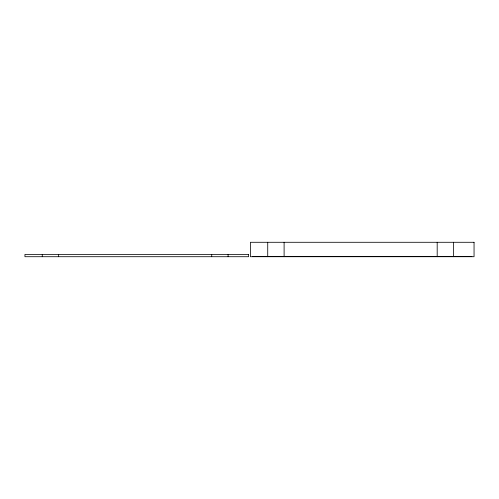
<?xml version="1.0" encoding="UTF-8"?>
<svg xmlns="http://www.w3.org/2000/svg" width="499" height="499" viewBox="0 0 499 499"><rect width="100%" height="100%" fill="white"/><g stroke="black" fill="none" stroke-linecap="round" stroke-linejoin="round"><path stroke-width="0.75" d="M252.538 256.436L361.763 256.436M362.698 256.436L471.923 256.436M453.566 242.289L453.566 256.711M437.186 242.289L437.186 256.711M284.106 242.289L284.106 256.711M267.726 242.289L267.726 256.711M228.105 254.428L228.105 256.711M211.719 254.428L211.719 256.711M58.645 254.428L58.645 256.711M42.265 254.428L42.265 256.711M474.05 242.289L250.411 242.289L250.411 256.711L474.05 256.711L474.05 242.289M248.589 254.428L24.95 254.428L24.95 256.711L248.589 256.711L248.589 254.428"/></g></svg>
